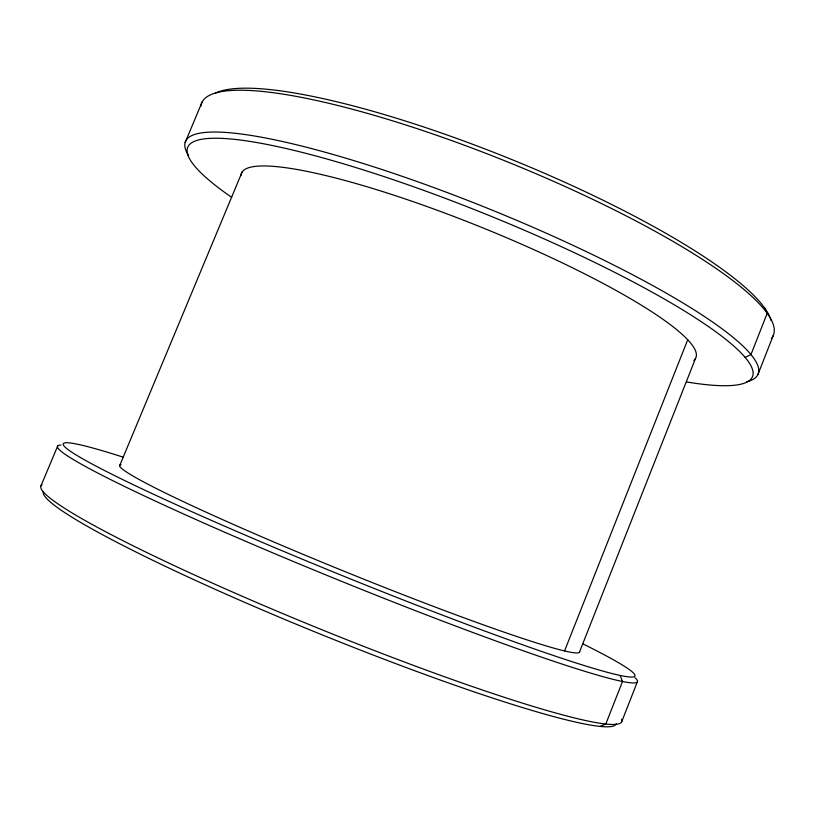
<?xml version="1.0" encoding="UTF-8"?>
<svg xmlns="http://www.w3.org/2000/svg" width="815" height="815" viewBox="0 0 815 815"><rect width="100%" height="100%" fill="white"/><g stroke="black" fill="none" stroke-linecap="round" stroke-linejoin="round"><path stroke-width="1.22" d="M621.794 721.499L637.462 681.554M757.981 374.401L773.211 335.576M579.597 651.786L695.541 358.396M564.55 650.941L687.717 339.763M119.622 465.742L242.075 172.108M40.76 486.311L57.753 445.917M185.158 142.482L202.12 102.028M745.155 357.408L750.972 354.566L767.2 313.276L764.602 307.948M600.074 726.42L605.789 724.026L622.507 681.483L620.113 675.441M215.323 93.185A304.178 60.554 22.1 0 1 515.355 161.003A304.178 60.554 22.1 0 1 771.031 320.509M200.806 106.368A308.528 60.585 22.1 0 1 511.188 163.387A308.528 60.585 22.1 0 1 771.408 338.48M231.725 197.383A304.759 50.224 22.1 0 1 294.317 150.459A304.759 50.224 22.1 0 1 673.047 304.097A304.759 50.224 22.1 0 1 686.8 381.99M188.55 155.563A309.028 51.844 22.1 0 1 490.64 209.526A309.028 51.844 22.1 0 1 746.53 381.878M583.255 644.033A308.508 17.125 22.1 0 1 535.71 649.402A308.508 17.125 22.1 0 1 152.099 493.584A308.508 17.125 22.1 0 1 123.371 457.225M634.966 677.642A312.929 18.297 22.1 0 1 344.113 582.368A312.929 18.297 22.1 0 1 60.952 445.041M616.211 723.771A309.109 28.067 22.1 0 1 322.781 635.109A309.109 28.067 22.1 0 1 43.195 491.863M621.56 719.197A313.439 27.557 22.1 0 1 324.523 630.8A313.439 27.557 22.1 0 1 42.003 484.599M579.567 651.531A248.168 13.672 22.1 0 1 338.867 569.115A248.168 13.672 22.1 0 1 121.007 464.611M241.036 175.592A245.203 40.098 22.1 0 1 486.586 229.392A245.203 40.098 22.1 0 1 693.779 360.495"/></g></svg>
